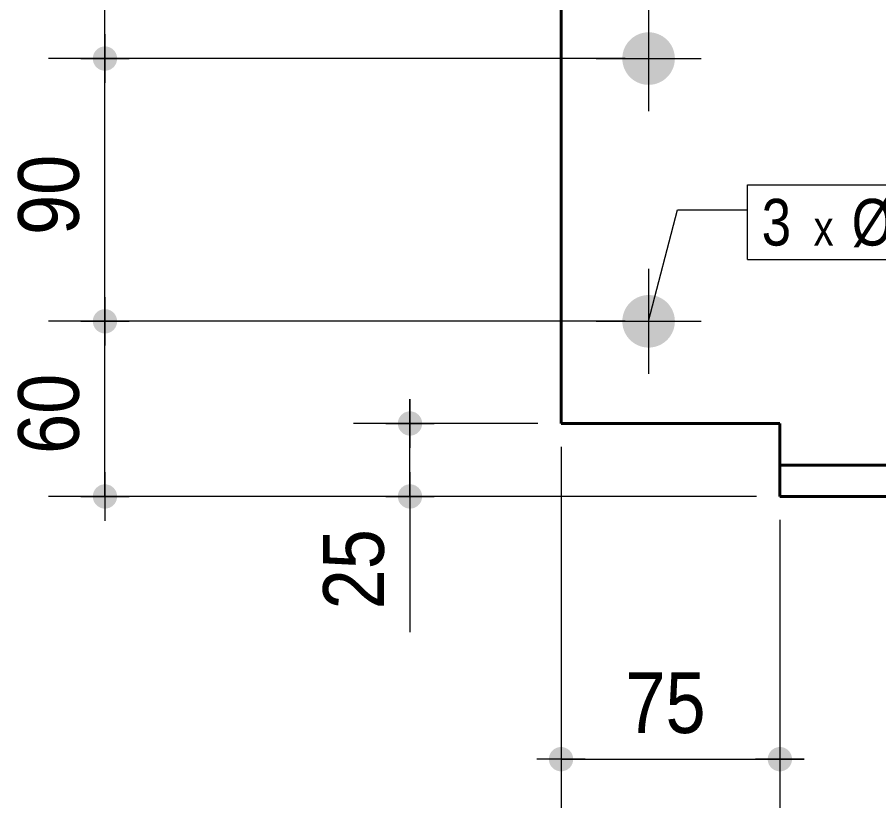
# Model space of a CAD drawing. Header units: millimetres. Extents: x 2 to 287, y 5 to 195.
# Drawn here: x 53.27 to 90.17, y 50.9 to 84.75 of the extents above; entities that cross this region are included whole.
import ezdxf

# ---------------------------------------------------------------- set-up
doc = ezdxf.new("R2010")
doc.units = ezdxf.units.MM
for name, color, linetype, lineweight in [('Boulon', 7, 'Continuous', 0), ('Cotation', 7, 'Continuous', 0), ('Désignation boulon', 3, 'Continuous', 0), ('Piece', 2, 'Continuous', 0)]:
    doc.layers.add(name, color=color, linetype=linetype, lineweight=lineweight)
doc.styles.add('ARIAL', font='ARIAL.TTF')
doc.styles.add('COMIC_SANS_MS', font='COMIC.TTF')

# ---------------------------------------------------------------- blocks, each defined once
blk = doc.blocks.new('*A6')
at = {"layer": 'Boulon'}
for points in [[(79.188, 94.262), (79.189, 94.289), (79.191, 94.317), (79.193, 94.344), (79.196, 94.372), (79.2, 94.399), (79.205, 94.426), (79.21, 94.454), (79.215, 94.481), (79.222, 94.508), (79.229, 94.534), (79.236, 94.561), (79.245, 94.587), (79.254, 94.613), (79.263, 94.639), (79.274, 94.665), (79.285, 94.69), (79.296, 94.715), (79.308, 94.74), (79.321, 94.764), (79.334, 94.789), (79.348, 94.813), (79.363, 94.836), (79.378, 94.859), (79.393, 94.882), (79.409, 94.904), (79.426, 94.926), (79.443, 94.948), (79.461, 94.969), (79.479, 94.99), (79.498, 95.01), (79.518, 95.03), (79.537, 95.049), (79.558, 95.068), (79.578, 95.086), (79.599, 95.104), (79.621, 95.121), (79.643, 95.138), (79.665, 95.154), (79.688, 95.17), (79.711, 95.185), (79.735, 95.199), (79.758, 95.213), (79.783, 95.226), (79.807, 95.239), (79.832, 95.251), (79.857, 95.263), (79.882, 95.274), (79.908, 95.284), (79.934, 95.293), (79.96, 95.302), (79.986, 95.311), (80.013, 95.318), (80.04, 95.325), (80.067, 95.332), (80.094, 95.338), (80.121, 95.343), (80.148, 95.347), (80.175, 95.351), (80.203, 95.354), (80.23, 95.356), (80.258, 95.358), (80.285, 95.359), (80.313, 95.359), (80.341, 95.359), (80.368, 95.358), (80.396, 95.356), (80.423, 95.354), (80.451, 95.351), (80.478, 95.347), (80.505, 95.343), (80.532, 95.338), (80.559, 95.332), (80.586, 95.325), (80.613, 95.318), (80.64, 95.311), (80.666, 95.302), (80.692, 95.293), (80.718, 95.284), (80.744, 95.274), (80.769, 95.263), (80.794, 95.251), (80.819, 95.239), (80.843, 95.226), (80.868, 95.213), (80.891, 95.199), (80.915, 95.185), (80.938, 95.17), (80.961, 95.154), (80.983, 95.138), (81.005, 95.121), (81.027, 95.104), (81.048, 95.086), (81.069, 95.068), (81.089, 95.049), (81.109, 95.03), (81.128, 95.01), (81.147, 94.99), (81.165, 94.969), (81.183, 94.948), (81.2, 94.926), (81.217, 94.904), (81.233, 94.882), (81.248, 94.859), (81.263, 94.836), (81.278, 94.813), (81.292, 94.789), (81.305, 94.764), (81.318, 94.74), (81.33, 94.715), (81.341, 94.69), (81.352, 94.665), (81.363, 94.639), (81.372, 94.613), (81.381, 94.587), (81.39, 94.561), (81.397, 94.534), (81.404, 94.508), (81.411, 94.481), (81.416, 94.454), (81.421, 94.426), (81.426, 94.399), (81.43, 94.372), (81.433, 94.344), (81.435, 94.317), (81.437, 94.289), (81.438, 94.262), (81.438, 94.234), (81.438, 94.207), (81.437, 94.179), (81.435, 94.151), (81.433, 94.124), (81.43, 94.096), (81.426, 94.069), (81.421, 94.042), (81.416, 94.015), (81.411, 93.988), (81.404, 93.961), (81.397, 93.934), (81.39, 93.908), (81.381, 93.881), (81.372, 93.855), (81.363, 93.829), (81.352, 93.804), (81.341, 93.778), (81.33, 93.753), (81.318, 93.728), (81.305, 93.704), (81.292, 93.68), (81.278, 93.656), (81.263, 93.632), (81.248, 93.609), (81.233, 93.586), (81.217, 93.564), (81.2, 93.542), (81.183, 93.52), (81.165, 93.499), (81.147, 93.479), (81.128, 93.458), (81.109, 93.439), (81.089, 93.419), (81.069, 93.401), (81.048, 93.382), (81.027, 93.365), (81.005, 93.347), (80.983, 93.331), (80.961, 93.314), (80.938, 93.299), (80.915, 93.284), (80.891, 93.269), (80.868, 93.255), (80.843, 93.242), (80.819, 93.229), (80.794, 93.217), (80.769, 93.206), (80.744, 93.195), (80.718, 93.185), (80.692, 93.175), (80.666, 93.166), (80.64, 93.158), (80.613, 93.15), (80.586, 93.143), (80.559, 93.136), (80.532, 93.131), (80.505, 93.126), (80.478, 93.121), (80.451, 93.118), (80.423, 93.115), (80.396, 93.112), (80.368, 93.111), (80.341, 93.11), (80.313, 93.109), (80.285, 93.11), (80.258, 93.111), (80.23, 93.112), (80.203, 93.115), (80.175, 93.118), (80.148, 93.121), (80.121, 93.126), (80.094, 93.131), (80.067, 93.136), (80.04, 93.143), (80.013, 93.15), (79.986, 93.158), (79.96, 93.166), (79.934, 93.175), (79.908, 93.185), (79.882, 93.195), (79.857, 93.206), (79.832, 93.217), (79.807, 93.229), (79.783, 93.242), (79.758, 93.255), (79.735, 93.269), (79.711, 93.284), (79.688, 93.299), (79.665, 93.314), (79.643, 93.331), (79.621, 93.347), (79.599, 93.365), (79.578, 93.382), (79.558, 93.401), (79.537, 93.419), (79.518, 93.439), (79.498, 93.458), (79.479, 93.479), (79.461, 93.499), (79.443, 93.52), (79.426, 93.542), (79.409, 93.564), (79.393, 93.586), (79.378, 93.609), (79.363, 93.632), (79.348, 93.656), (79.334, 93.68), (79.321, 93.704), (79.308, 93.728), (79.296, 93.753), (79.285, 93.778), (79.274, 93.804), (79.263, 93.829), (79.254, 93.855), (79.245, 93.881), (79.236, 93.908), (79.229, 93.934), (79.222, 93.961), (79.215, 93.988), (79.21, 94.015), (79.205, 94.042), (79.2, 94.069), (79.196, 94.096), (79.193, 94.124), (79.191, 94.151), (79.189, 94.179), (79.188, 94.207), (79.188, 94.234)], [(79.188, 83.012), (79.189, 83.039), (79.191, 83.067), (79.193, 83.094), (79.196, 83.122), (79.2, 83.149), (79.205, 83.176), (79.21, 83.204), (79.215, 83.231), (79.222, 83.258), (79.229, 83.284), (79.236, 83.311), (79.245, 83.337), (79.254, 83.363), (79.263, 83.389), (79.274, 83.415), (79.285, 83.44), (79.296, 83.465), (79.308, 83.49), (79.321, 83.514), (79.334, 83.539), (79.348, 83.563), (79.363, 83.586), (79.378, 83.609), (79.393, 83.632), (79.409, 83.654), (79.426, 83.676), (79.443, 83.698), (79.461, 83.719), (79.479, 83.74), (79.498, 83.76), (79.518, 83.78), (79.537, 83.799), (79.558, 83.818), (79.578, 83.836), (79.599, 83.854), (79.621, 83.871), (79.643, 83.888), (79.665, 83.904), (79.688, 83.92), (79.711, 83.935), (79.735, 83.949), (79.758, 83.963), (79.783, 83.976), (79.807, 83.989), (79.832, 84.001), (79.857, 84.013), (79.882, 84.024), (79.908, 84.034), (79.934, 84.043), (79.96, 84.052), (79.986, 84.061), (80.013, 84.068), (80.04, 84.075), (80.067, 84.082), (80.094, 84.088), (80.121, 84.093), (80.148, 84.097), (80.175, 84.101), (80.203, 84.104), (80.23, 84.106), (80.258, 84.108), (80.285, 84.109), (80.313, 84.109), (80.341, 84.109), (80.368, 84.108), (80.396, 84.106), (80.423, 84.104), (80.451, 84.101), (80.478, 84.097), (80.505, 84.093), (80.532, 84.088), (80.559, 84.082), (80.586, 84.075), (80.613, 84.068), (80.64, 84.061), (80.666, 84.052), (80.692, 84.043), (80.718, 84.034), (80.744, 84.024), (80.769, 84.013), (80.794, 84.001), (80.819, 83.989), (80.843, 83.976), (80.868, 83.963), (80.891, 83.949), (80.915, 83.935), (80.938, 83.92), (80.961, 83.904), (80.983, 83.888), (81.005, 83.871), (81.027, 83.854), (81.048, 83.836), (81.069, 83.818), (81.089, 83.799), (81.109, 83.78), (81.128, 83.76), (81.147, 83.74), (81.165, 83.719), (81.183, 83.698), (81.2, 83.676), (81.217, 83.654), (81.233, 83.632), (81.248, 83.609), (81.263, 83.586), (81.278, 83.563), (81.292, 83.539), (81.305, 83.514), (81.318, 83.49), (81.33, 83.465), (81.341, 83.44), (81.352, 83.415), (81.363, 83.389), (81.372, 83.363), (81.381, 83.337), (81.39, 83.311), (81.397, 83.284), (81.404, 83.258), (81.411, 83.231), (81.416, 83.204), (81.421, 83.176), (81.426, 83.149), (81.43, 83.122), (81.433, 83.094), (81.435, 83.067), (81.437, 83.039), (81.438, 83.012), (81.438, 82.984), (81.438, 82.957), (81.437, 82.929), (81.435, 82.901), (81.433, 82.874), (81.43, 82.846), (81.426, 82.819), (81.421, 82.792), (81.416, 82.765), (81.411, 82.738), (81.404, 82.711), (81.397, 82.684), (81.39, 82.658), (81.381, 82.631), (81.372, 82.605), (81.363, 82.579), (81.352, 82.554), (81.341, 82.528), (81.33, 82.503), (81.318, 82.478), (81.305, 82.454), (81.292, 82.43), (81.278, 82.406), (81.263, 82.382), (81.248, 82.359), (81.233, 82.336), (81.217, 82.314), (81.2, 82.292), (81.183, 82.27), (81.165, 82.249), (81.147, 82.229), (81.128, 82.208), (81.109, 82.189), (81.089, 82.169), (81.069, 82.151), (81.048, 82.132), (81.027, 82.115), (81.005, 82.097), (80.983, 82.081), (80.961, 82.064), (80.938, 82.049), (80.915, 82.034), (80.891, 82.019), (80.868, 82.005), (80.843, 81.992), (80.819, 81.979), (80.794, 81.967), (80.769, 81.956), (80.744, 81.945), (80.718, 81.935), (80.692, 81.925), (80.666, 81.916), (80.64, 81.908), (80.613, 81.9), (80.586, 81.893), (80.559, 81.886), (80.532, 81.881), (80.505, 81.876), (80.478, 81.871), (80.451, 81.868), (80.423, 81.865), (80.396, 81.862), (80.368, 81.861), (80.341, 81.86), (80.313, 81.859), (80.285, 81.86), (80.258, 81.861), (80.23, 81.862), (80.203, 81.865), (80.175, 81.868), (80.148, 81.871), (80.121, 81.876), (80.094, 81.881), (80.067, 81.886), (80.04, 81.893), (80.013, 81.9), (79.986, 81.908), (79.96, 81.916), (79.934, 81.925), (79.908, 81.935), (79.882, 81.945), (79.857, 81.956), (79.832, 81.967), (79.807, 81.979), (79.783, 81.992), (79.758, 82.005), (79.735, 82.019), (79.711, 82.034), (79.688, 82.049), (79.665, 82.064), (79.643, 82.081), (79.621, 82.097), (79.599, 82.115), (79.578, 82.132), (79.558, 82.151), (79.537, 82.169), (79.518, 82.189), (79.498, 82.208), (79.479, 82.229), (79.461, 82.249), (79.443, 82.27), (79.426, 82.292), (79.409, 82.314), (79.393, 82.336), (79.378, 82.359), (79.363, 82.382), (79.348, 82.406), (79.334, 82.43), (79.321, 82.454), (79.308, 82.478), (79.296, 82.503), (79.285, 82.528), (79.274, 82.554), (79.263, 82.579), (79.254, 82.605), (79.245, 82.631), (79.236, 82.658), (79.229, 82.684), (79.222, 82.711), (79.215, 82.738), (79.21, 82.765), (79.205, 82.792), (79.2, 82.819), (79.196, 82.846), (79.193, 82.874), (79.191, 82.901), (79.189, 82.929), (79.188, 82.957), (79.188, 82.984)], [(79.188, 71.762), (79.189, 71.789), (79.191, 71.817), (79.193, 71.844), (79.196, 71.872), (79.2, 71.899), (79.205, 71.926), (79.21, 71.954), (79.215, 71.981), (79.222, 72.008), (79.229, 72.034), (79.236, 72.061), (79.245, 72.087), (79.254, 72.113), (79.263, 72.139), (79.274, 72.165), (79.285, 72.19), (79.296, 72.215), (79.308, 72.24), (79.321, 72.264), (79.334, 72.289), (79.348, 72.313), (79.363, 72.336), (79.378, 72.359), (79.393, 72.382), (79.409, 72.404), (79.426, 72.426), (79.443, 72.448), (79.461, 72.469), (79.479, 72.49), (79.498, 72.51), (79.518, 72.53), (79.537, 72.549), (79.558, 72.568), (79.578, 72.586), (79.599, 72.604), (79.621, 72.621), (79.643, 72.638), (79.665, 72.654), (79.688, 72.67), (79.711, 72.685), (79.735, 72.699), (79.758, 72.713), (79.783, 72.726), (79.807, 72.739), (79.832, 72.751), (79.857, 72.763), (79.882, 72.774), (79.908, 72.784), (79.934, 72.793), (79.96, 72.802), (79.986, 72.811), (80.013, 72.818), (80.04, 72.825), (80.067, 72.832), (80.094, 72.838), (80.121, 72.843), (80.148, 72.847), (80.175, 72.851), (80.203, 72.854), (80.23, 72.856), (80.258, 72.858), (80.285, 72.859), (80.313, 72.859), (80.341, 72.859), (80.368, 72.858), (80.396, 72.856), (80.423, 72.854), (80.451, 72.851), (80.478, 72.847), (80.505, 72.843), (80.532, 72.838), (80.559, 72.832), (80.586, 72.825), (80.613, 72.818), (80.64, 72.811), (80.666, 72.802), (80.692, 72.793), (80.718, 72.784), (80.744, 72.774), (80.769, 72.763), (80.794, 72.751), (80.819, 72.739), (80.843, 72.726), (80.868, 72.713), (80.891, 72.699), (80.915, 72.685), (80.938, 72.67), (80.961, 72.654), (80.983, 72.638), (81.005, 72.621), (81.027, 72.604), (81.048, 72.586), (81.069, 72.568), (81.089, 72.549), (81.109, 72.53), (81.128, 72.51), (81.147, 72.49), (81.165, 72.469), (81.183, 72.448), (81.2, 72.426), (81.217, 72.404), (81.233, 72.382), (81.248, 72.359), (81.263, 72.336), (81.278, 72.313), (81.292, 72.289), (81.305, 72.264), (81.318, 72.24), (81.33, 72.215), (81.341, 72.19), (81.352, 72.165), (81.363, 72.139), (81.372, 72.113), (81.381, 72.087), (81.39, 72.061), (81.397, 72.034), (81.404, 72.008), (81.411, 71.981), (81.416, 71.954), (81.421, 71.926), (81.426, 71.899), (81.43, 71.872), (81.433, 71.844), (81.435, 71.817), (81.437, 71.789), (81.438, 71.762), (81.438, 71.734), (81.438, 71.707), (81.437, 71.679), (81.435, 71.651), (81.433, 71.624), (81.43, 71.596), (81.426, 71.569), (81.421, 71.542), (81.416, 71.515), (81.411, 71.488), (81.404, 71.461), (81.397, 71.434), (81.39, 71.408), (81.381, 71.381), (81.372, 71.355), (81.363, 71.329), (81.352, 71.304), (81.341, 71.278), (81.33, 71.253), (81.318, 71.228), (81.305, 71.204), (81.292, 71.18), (81.278, 71.156), (81.263, 71.132), (81.248, 71.109), (81.233, 71.086), (81.217, 71.064), (81.2, 71.042), (81.183, 71.02), (81.165, 70.999), (81.147, 70.979), (81.128, 70.958), (81.109, 70.939), (81.089, 70.919), (81.069, 70.901), (81.048, 70.882), (81.027, 70.865), (81.005, 70.847), (80.983, 70.831), (80.961, 70.814), (80.938, 70.799), (80.915, 70.784), (80.891, 70.769), (80.868, 70.755), (80.843, 70.742), (80.819, 70.729), (80.794, 70.717), (80.769, 70.706), (80.744, 70.695), (80.718, 70.685), (80.692, 70.675), (80.666, 70.666), (80.64, 70.658), (80.613, 70.65), (80.586, 70.643), (80.559, 70.636), (80.532, 70.631), (80.505, 70.626), (80.478, 70.621), (80.451, 70.618), (80.423, 70.615), (80.396, 70.612), (80.368, 70.611), (80.341, 70.61), (80.313, 70.609), (80.285, 70.61), (80.258, 70.611), (80.23, 70.612), (80.203, 70.615), (80.175, 70.618), (80.148, 70.621), (80.121, 70.626), (80.094, 70.631), (80.067, 70.636), (80.04, 70.643), (80.013, 70.65), (79.986, 70.658), (79.96, 70.666), (79.934, 70.675), (79.908, 70.685), (79.882, 70.695), (79.857, 70.706), (79.832, 70.717), (79.807, 70.729), (79.783, 70.742), (79.758, 70.755), (79.735, 70.769), (79.711, 70.784), (79.688, 70.799), (79.665, 70.814), (79.643, 70.831), (79.621, 70.847), (79.599, 70.865), (79.578, 70.882), (79.558, 70.901), (79.537, 70.919), (79.518, 70.939), (79.498, 70.958), (79.479, 70.979), (79.461, 70.999), (79.443, 71.02), (79.426, 71.042), (79.409, 71.064), (79.393, 71.086), (79.378, 71.109), (79.363, 71.132), (79.348, 71.156), (79.334, 71.18), (79.321, 71.204), (79.308, 71.228), (79.296, 71.253), (79.285, 71.278), (79.274, 71.304), (79.263, 71.329), (79.254, 71.355), (79.245, 71.381), (79.236, 71.408), (79.229, 71.434), (79.222, 71.461), (79.215, 71.488), (79.21, 71.515), (79.205, 71.542), (79.2, 71.569), (79.196, 71.596), (79.193, 71.624), (79.191, 71.651), (79.189, 71.679), (79.188, 71.707), (79.188, 71.734)]]:
    blk.add_hatch(color=256, dxfattribs=at).paths.add_polyline_path(points, flags=17)
at = {"layer": 'Boulon', "linetype": 'Continuous', "lineweight": 0}
for p, q in [((80.313, 96.484), (80.313, 91.984)), ((78.063, 94.234), (82.563, 94.234)), ((80.313, 85.234), (80.313, 80.734)), ((78.063, 82.984), (82.563, 82.984)), ((80.313, 73.984), (80.313, 69.484)), ((78.063, 71.734), (82.563, 71.734))]:
    blk.add_line(p, q, dxfattribs=at)
blk = doc.blocks.new('*A7')
at = {"layer": 'Piece', "color": 2, "linetype": 'Continuous', "lineweight": 40}
for p, q in [((76.56222, 98.609163), (76.56222, 67.359163)), ((76.56222, 67.359163), (85.937853, 67.359163)), ((85.937853, 65.571663), (85.937853, 67.359163)), ((134.938567, 65.571663), (85.937853, 65.571663)), ((85.937853, 64.234163), (85.937853, 65.571663)), ((134.938567, 64.234163), (85.937853, 64.234163))]:
    blk.add_line(p, q, dxfattribs=at)
blk = doc.blocks.new('*A25')
at = {"layer": 'Cotation'}
for points in [[(76.537, 52.465), (76.511, 52.467), (76.486, 52.47), (76.461, 52.474), (76.436, 52.48), (76.411, 52.487), (76.387, 52.495), (76.363, 52.504), (76.34, 52.514), (76.317, 52.526), (76.295, 52.538), (76.273, 52.552), (76.252, 52.566), (76.232, 52.582), (76.213, 52.599), (76.195, 52.616), (76.177, 52.635), (76.16, 52.654), (76.145, 52.674), (76.13, 52.695), (76.116, 52.717), (76.104, 52.739), (76.092, 52.762), (76.082, 52.785), (76.073, 52.809), (76.065, 52.833), (76.058, 52.858), (76.052, 52.883), (76.048, 52.908), (76.045, 52.933), (76.043, 52.959), (76.042, 52.984), (76.043, 53.01), (76.045, 53.035), (76.048, 53.06), (76.052, 53.086), (76.058, 53.111), (76.065, 53.135), (76.073, 53.159), (76.082, 53.183), (76.092, 53.206), (76.104, 53.229), (76.116, 53.251), (76.13, 53.273), (76.145, 53.294), (76.16, 53.314), (76.177, 53.333), (76.195, 53.352), (76.213, 53.369), (76.232, 53.386), (76.252, 53.402), (76.273, 53.417), (76.295, 53.43), (76.317, 53.443), (76.34, 53.454), (76.363, 53.465), (76.387, 53.474), (76.411, 53.482), (76.436, 53.489), (76.461, 53.494), (76.486, 53.499), (76.511, 53.502), (76.537, 53.504), (76.562, 53.504), (76.588, 53.504), (76.613, 53.502), (76.639, 53.499), (76.664, 53.494), (76.689, 53.489), (76.713, 53.482), (76.737, 53.474), (76.761, 53.465), (76.785, 53.454), (76.807, 53.443), (76.83, 53.43), (76.851, 53.417), (76.872, 53.402), (76.892, 53.386), (76.911, 53.369), (76.93, 53.352), (76.948, 53.333), (76.964, 53.314), (76.98, 53.294), (76.995, 53.273), (77.008, 53.251), (77.021, 53.229), (77.032, 53.206), (77.043, 53.183), (77.052, 53.159), (77.06, 53.135), (77.067, 53.111), (77.072, 53.086), (77.077, 53.06), (77.08, 53.035), (77.082, 53.01), (77.082, 52.984), (77.082, 52.959), (77.08, 52.933), (77.077, 52.908), (77.072, 52.883), (77.067, 52.858), (77.06, 52.833), (77.052, 52.809), (77.043, 52.785), (77.032, 52.762), (77.021, 52.739), (77.008, 52.717), (76.995, 52.695), (76.98, 52.674), (76.964, 52.654), (76.948, 52.635), (76.93, 52.616), (76.911, 52.599), (76.892, 52.582), (76.872, 52.566), (76.851, 52.552), (76.83, 52.538), (76.807, 52.526), (76.785, 52.514), (76.761, 52.504), (76.737, 52.495), (76.713, 52.487), (76.689, 52.48), (76.664, 52.474), (76.639, 52.47), (76.613, 52.467), (76.588, 52.465), (76.562, 52.464)], [(85.912, 52.465), (85.887, 52.467), (85.862, 52.47), (85.836, 52.474), (85.812, 52.48), (85.787, 52.487), (85.763, 52.495), (85.739, 52.504), (85.716, 52.514), (85.693, 52.526), (85.671, 52.538), (85.649, 52.552), (85.628, 52.566), (85.608, 52.582), (85.589, 52.599), (85.57, 52.616), (85.553, 52.635), (85.536, 52.654), (85.52, 52.674), (85.505, 52.695), (85.492, 52.717), (85.479, 52.739), (85.468, 52.762), (85.457, 52.785), (85.448, 52.809), (85.44, 52.833), (85.433, 52.858), (85.428, 52.883), (85.423, 52.908), (85.42, 52.933), (85.418, 52.959), (85.418, 52.984), (85.418, 53.01), (85.42, 53.035), (85.423, 53.06), (85.428, 53.086), (85.433, 53.111), (85.44, 53.135), (85.448, 53.159), (85.457, 53.183), (85.468, 53.206), (85.479, 53.229), (85.492, 53.251), (85.505, 53.273), (85.52, 53.294), (85.536, 53.314), (85.553, 53.333), (85.57, 53.352), (85.589, 53.369), (85.608, 53.386), (85.628, 53.402), (85.649, 53.417), (85.671, 53.43), (85.693, 53.443), (85.716, 53.454), (85.739, 53.465), (85.763, 53.474), (85.787, 53.482), (85.812, 53.489), (85.836, 53.494), (85.862, 53.499), (85.887, 53.502), (85.912, 53.504), (85.938, 53.504), (85.963, 53.504), (85.989, 53.502), (86.014, 53.499), (86.039, 53.494), (86.064, 53.489), (86.089, 53.482), (86.113, 53.474), (86.137, 53.465), (86.16, 53.454), (86.183, 53.443), (86.205, 53.43), (86.227, 53.417), (86.248, 53.402), (86.268, 53.386), (86.287, 53.369), (86.306, 53.352), (86.323, 53.333), (86.34, 53.314), (86.356, 53.294), (86.37, 53.273), (86.384, 53.251), (86.396, 53.229), (86.408, 53.206), (86.418, 53.183), (86.427, 53.159), (86.435, 53.135), (86.442, 53.111), (86.448, 53.086), (86.452, 53.06), (86.455, 53.035), (86.457, 53.01), (86.458, 52.984), (86.457, 52.959), (86.455, 52.933), (86.452, 52.908), (86.448, 52.883), (86.442, 52.858), (86.435, 52.833), (86.427, 52.809), (86.418, 52.785), (86.408, 52.762), (86.396, 52.739), (86.384, 52.717), (86.37, 52.695), (86.356, 52.674), (86.34, 52.654), (86.323, 52.635), (86.306, 52.616), (86.287, 52.599), (86.268, 52.582), (86.248, 52.566), (86.227, 52.552), (86.205, 52.538), (86.183, 52.526), (86.16, 52.514), (86.137, 52.504), (86.113, 52.495), (86.089, 52.487), (86.064, 52.48), (86.039, 52.474), (86.014, 52.47), (85.989, 52.467), (85.963, 52.465), (85.938, 52.464)]]:
    blk.add_hatch(color=256, dxfattribs=at).paths.add_polyline_path(points, flags=17)
at = {"layer": 'Cotation', "linetype": 'Continuous', "lineweight": 0}
for p, q in [((76.562, 66.359), (76.562, 50.904)), ((85.938, 63.234), (85.938, 50.904)), ((76.562, 54.024), (76.562, 51.944)), ((85.938, 54.024), (85.938, 51.944)), ((77.602, 52.984), (75.522, 52.984)), ((76.562, 52.984), (75.522, 52.984)), ((76.562, 52.984), (85.938, 52.984)), ((86.978, 52.984), (84.898, 52.984)), ((85.938, 52.984), (86.978, 52.984))]:
    blk.add_line(p, q, dxfattribs=at)
at = {"layer": 'Cotation'}
for p in [(76.562, 52.984), (85.938, 52.984)]:
    blk.add_point(p, dxfattribs=at)
at = {"layer": 'Cotation', "style": 'ARIAL', "width": 0.85}
blk.add_text('75', height=2.6, dxfattribs=at).set_placement((79.322, 54.104))
blk = doc.blocks.new('*A27')
at = {"layer": 'Cotation'}
for points in [[(70.067, 66.84), (70.041, 66.842), (70.016, 66.845), (69.991, 66.849), (69.966, 66.855), (69.941, 66.862), (69.917, 66.87), (69.893, 66.879), (69.87, 66.889), (69.847, 66.901), (69.825, 66.913), (69.803, 66.927), (69.782, 66.941), (69.762, 66.957), (69.743, 66.974), (69.725, 66.991), (69.707, 67.01), (69.69, 67.029), (69.675, 67.049), (69.66, 67.07), (69.646, 67.092), (69.634, 67.114), (69.622, 67.137), (69.612, 67.16), (69.603, 67.184), (69.595, 67.208), (69.588, 67.233), (69.582, 67.258), (69.578, 67.283), (69.575, 67.308), (69.573, 67.334), (69.572, 67.359), (69.573, 67.385), (69.575, 67.41), (69.578, 67.435), (69.582, 67.461), (69.588, 67.486), (69.595, 67.51), (69.603, 67.534), (69.612, 67.558), (69.622, 67.581), (69.634, 67.604), (69.646, 67.626), (69.66, 67.648), (69.675, 67.669), (69.69, 67.689), (69.707, 67.708), (69.725, 67.727), (69.743, 67.744), (69.762, 67.761), (69.782, 67.777), (69.803, 67.792), (69.825, 67.805), (69.847, 67.818), (69.87, 67.829), (69.893, 67.84), (69.917, 67.849), (69.941, 67.857), (69.966, 67.864), (69.991, 67.869), (70.016, 67.874), (70.041, 67.877), (70.067, 67.879), (70.092, 67.879), (70.118, 67.879), (70.143, 67.877), (70.169, 67.874), (70.194, 67.869), (70.219, 67.864), (70.243, 67.857), (70.267, 67.849), (70.291, 67.84), (70.315, 67.829), (70.337, 67.818), (70.36, 67.805), (70.381, 67.792), (70.402, 67.777), (70.422, 67.761), (70.441, 67.744), (70.46, 67.727), (70.477, 67.708), (70.494, 67.689), (70.51, 67.669), (70.525, 67.648), (70.538, 67.626), (70.551, 67.604), (70.562, 67.581), (70.573, 67.558), (70.582, 67.534), (70.59, 67.51), (70.597, 67.486), (70.602, 67.461), (70.607, 67.435), (70.61, 67.41), (70.612, 67.385), (70.612, 67.359), (70.612, 67.334), (70.61, 67.308), (70.607, 67.283), (70.602, 67.258), (70.597, 67.233), (70.59, 67.208), (70.582, 67.184), (70.573, 67.16), (70.562, 67.137), (70.551, 67.114), (70.538, 67.092), (70.525, 67.07), (70.51, 67.049), (70.494, 67.029), (70.477, 67.01), (70.46, 66.991), (70.441, 66.974), (70.422, 66.957), (70.402, 66.941), (70.381, 66.927), (70.36, 66.913), (70.337, 66.901), (70.315, 66.889), (70.291, 66.879), (70.267, 66.87), (70.243, 66.862), (70.219, 66.855), (70.194, 66.849), (70.169, 66.845), (70.143, 66.842), (70.118, 66.84), (70.092, 66.839)], [(70.067, 63.715), (70.041, 63.717), (70.016, 63.72), (69.991, 63.724), (69.966, 63.73), (69.941, 63.737), (69.917, 63.745), (69.893, 63.754), (69.87, 63.764), (69.847, 63.776), (69.825, 63.788), (69.803, 63.802), (69.782, 63.816), (69.762, 63.832), (69.743, 63.849), (69.725, 63.866), (69.707, 63.885), (69.69, 63.904), (69.675, 63.924), (69.66, 63.945), (69.646, 63.967), (69.634, 63.989), (69.622, 64.012), (69.612, 64.035), (69.603, 64.059), (69.595, 64.083), (69.588, 64.108), (69.582, 64.133), (69.578, 64.158), (69.575, 64.183), (69.573, 64.209), (69.572, 64.234), (69.573, 64.26), (69.575, 64.285), (69.578, 64.31), (69.582, 64.336), (69.588, 64.361), (69.595, 64.385), (69.603, 64.409), (69.612, 64.433), (69.622, 64.456), (69.634, 64.479), (69.646, 64.501), (69.66, 64.523), (69.675, 64.544), (69.69, 64.564), (69.707, 64.583), (69.725, 64.602), (69.743, 64.619), (69.762, 64.636), (69.782, 64.652), (69.803, 64.667), (69.825, 64.68), (69.847, 64.693), (69.87, 64.704), (69.893, 64.715), (69.917, 64.724), (69.941, 64.732), (69.966, 64.739), (69.991, 64.744), (70.016, 64.749), (70.041, 64.752), (70.067, 64.754), (70.092, 64.754), (70.118, 64.754), (70.143, 64.752), (70.169, 64.749), (70.194, 64.744), (70.219, 64.739), (70.243, 64.732), (70.267, 64.724), (70.291, 64.715), (70.315, 64.704), (70.337, 64.693), (70.36, 64.68), (70.381, 64.667), (70.402, 64.652), (70.422, 64.636), (70.441, 64.619), (70.46, 64.602), (70.477, 64.583), (70.494, 64.564), (70.51, 64.544), (70.525, 64.523), (70.538, 64.501), (70.551, 64.479), (70.562, 64.456), (70.573, 64.433), (70.582, 64.409), (70.59, 64.385), (70.597, 64.361), (70.602, 64.336), (70.607, 64.31), (70.61, 64.285), (70.612, 64.26), (70.612, 64.234), (70.612, 64.209), (70.61, 64.183), (70.607, 64.158), (70.602, 64.133), (70.597, 64.108), (70.59, 64.083), (70.582, 64.059), (70.573, 64.035), (70.562, 64.012), (70.551, 63.989), (70.538, 63.967), (70.525, 63.945), (70.51, 63.924), (70.494, 63.904), (70.477, 63.885), (70.46, 63.866), (70.441, 63.849), (70.422, 63.832), (70.402, 63.816), (70.381, 63.802), (70.36, 63.788), (70.337, 63.776), (70.315, 63.764), (70.291, 63.754), (70.267, 63.745), (70.243, 63.737), (70.219, 63.73), (70.194, 63.724), (70.169, 63.72), (70.143, 63.717), (70.118, 63.715), (70.092, 63.714)]]:
    blk.add_hatch(color=256, dxfattribs=at).paths.add_polyline_path(points, flags=17)
at = {"layer": 'Cotation', "linetype": 'Continuous', "lineweight": 0}
for p, q in [((70.092, 68.399), (70.092, 66.319)), ((70.092, 67.359), (70.092, 68.399)), ((75.562, 67.359), (67.672, 67.359)), ((69.052, 67.359), (71.132, 67.359)), ((70.092, 64.234), (70.092, 67.359)), ((70.092, 65.274), (70.092, 63.194)), ((84.938, 64.234), (67.672, 64.234)), ((69.052, 64.234), (71.132, 64.234)), ((70.092, 64.234), (70.092, 58.427)), ((70.092, 64.234), (70.092, 58.427))]:
    blk.add_line(p, q, dxfattribs=at)
at = {"layer": 'Cotation'}
for p in [(70.092, 67.359), (70.092, 64.234)]:
    blk.add_point(p, dxfattribs=at)
at = {"layer": 'Cotation', "style": 'ARIAL', "width": 0.85}
blk.add_text('25', height=2.6, rotation=90.0002, dxfattribs=at).set_placement((68.972, 59.402))
blk = doc.blocks.new('*A31')
at = {"layer": 'Cotation'}
for points in [[(57, 71.215), (56.974, 71.217), (56.949, 71.22), (56.924, 71.224), (56.899, 71.23), (56.874, 71.237), (56.85, 71.245), (56.826, 71.254), (56.803, 71.264), (56.78, 71.276), (56.758, 71.288), (56.737, 71.302), (56.716, 71.316), (56.696, 71.332), (56.676, 71.349), (56.658, 71.366), (56.64, 71.385), (56.623, 71.404), (56.608, 71.424), (56.593, 71.445), (56.579, 71.467), (56.567, 71.489), (56.555, 71.512), (56.545, 71.535), (56.536, 71.559), (56.528, 71.583), (56.521, 71.608), (56.515, 71.633), (56.511, 71.658), (56.508, 71.683), (56.506, 71.709), (56.505, 71.734), (56.506, 71.76), (56.508, 71.785), (56.511, 71.81), (56.515, 71.836), (56.521, 71.861), (56.528, 71.885), (56.536, 71.909), (56.545, 71.933), (56.555, 71.956), (56.567, 71.979), (56.579, 72.001), (56.593, 72.023), (56.608, 72.044), (56.623, 72.064), (56.64, 72.083), (56.658, 72.102), (56.676, 72.119), (56.696, 72.136), (56.716, 72.152), (56.737, 72.167), (56.758, 72.18), (56.78, 72.193), (56.803, 72.204), (56.826, 72.215), (56.85, 72.224), (56.874, 72.232), (56.899, 72.239), (56.924, 72.244), (56.949, 72.249), (56.974, 72.252), (57, 72.254), (57.025, 72.254), (57.051, 72.254), (57.076, 72.252), (57.102, 72.249), (57.127, 72.244), (57.152, 72.239), (57.176, 72.232), (57.201, 72.224), (57.224, 72.215), (57.248, 72.204), (57.271, 72.193), (57.293, 72.18), (57.314, 72.167), (57.335, 72.152), (57.355, 72.136), (57.375, 72.119), (57.393, 72.102), (57.411, 72.083), (57.427, 72.064), (57.443, 72.044), (57.458, 72.023), (57.471, 72.001), (57.484, 71.979), (57.496, 71.956), (57.506, 71.933), (57.515, 71.909), (57.523, 71.885), (57.53, 71.861), (57.535, 71.836), (57.54, 71.81), (57.543, 71.785), (57.545, 71.76), (57.545, 71.734), (57.545, 71.709), (57.543, 71.683), (57.54, 71.658), (57.535, 71.633), (57.53, 71.608), (57.523, 71.583), (57.515, 71.559), (57.506, 71.535), (57.496, 71.512), (57.484, 71.489), (57.471, 71.467), (57.458, 71.445), (57.443, 71.424), (57.427, 71.404), (57.411, 71.385), (57.393, 71.366), (57.375, 71.349), (57.355, 71.332), (57.335, 71.316), (57.314, 71.302), (57.293, 71.288), (57.271, 71.276), (57.248, 71.264), (57.224, 71.254), (57.201, 71.245), (57.176, 71.237), (57.152, 71.23), (57.127, 71.224), (57.102, 71.22), (57.076, 71.217), (57.051, 71.215), (57.025, 71.214)], [(57, 63.715), (56.974, 63.717), (56.949, 63.72), (56.924, 63.724), (56.899, 63.73), (56.874, 63.737), (56.85, 63.745), (56.826, 63.754), (56.803, 63.764), (56.78, 63.776), (56.758, 63.788), (56.737, 63.802), (56.716, 63.816), (56.696, 63.832), (56.676, 63.849), (56.658, 63.866), (56.64, 63.885), (56.623, 63.904), (56.608, 63.924), (56.593, 63.945), (56.579, 63.967), (56.567, 63.989), (56.555, 64.012), (56.545, 64.035), (56.536, 64.059), (56.528, 64.083), (56.521, 64.108), (56.515, 64.133), (56.511, 64.158), (56.508, 64.183), (56.506, 64.209), (56.505, 64.234), (56.506, 64.26), (56.508, 64.285), (56.511, 64.31), (56.515, 64.336), (56.521, 64.361), (56.528, 64.385), (56.536, 64.409), (56.545, 64.433), (56.555, 64.456), (56.567, 64.479), (56.579, 64.501), (56.593, 64.523), (56.608, 64.544), (56.623, 64.564), (56.64, 64.583), (56.658, 64.602), (56.676, 64.619), (56.696, 64.636), (56.716, 64.652), (56.737, 64.667), (56.758, 64.68), (56.78, 64.693), (56.803, 64.704), (56.826, 64.715), (56.85, 64.724), (56.874, 64.732), (56.899, 64.739), (56.924, 64.744), (56.949, 64.749), (56.974, 64.752), (57, 64.754), (57.025, 64.754), (57.051, 64.754), (57.076, 64.752), (57.102, 64.749), (57.127, 64.744), (57.152, 64.739), (57.176, 64.732), (57.201, 64.724), (57.224, 64.715), (57.248, 64.704), (57.271, 64.693), (57.293, 64.68), (57.314, 64.667), (57.335, 64.652), (57.355, 64.636), (57.375, 64.619), (57.393, 64.602), (57.411, 64.583), (57.427, 64.564), (57.443, 64.544), (57.458, 64.523), (57.471, 64.501), (57.484, 64.479), (57.496, 64.456), (57.506, 64.433), (57.515, 64.409), (57.523, 64.385), (57.53, 64.361), (57.535, 64.336), (57.54, 64.31), (57.543, 64.285), (57.545, 64.26), (57.545, 64.234), (57.545, 64.209), (57.543, 64.183), (57.54, 64.158), (57.535, 64.133), (57.53, 64.108), (57.523, 64.083), (57.515, 64.059), (57.506, 64.035), (57.496, 64.012), (57.484, 63.989), (57.471, 63.967), (57.458, 63.945), (57.443, 63.924), (57.427, 63.904), (57.411, 63.885), (57.393, 63.866), (57.375, 63.849), (57.355, 63.832), (57.335, 63.816), (57.314, 63.802), (57.293, 63.788), (57.271, 63.776), (57.248, 63.764), (57.224, 63.754), (57.201, 63.745), (57.176, 63.737), (57.152, 63.73), (57.127, 63.724), (57.102, 63.72), (57.076, 63.717), (57.051, 63.715), (57.025, 63.714)]]:
    blk.add_hatch(color=256, dxfattribs=at).paths.add_polyline_path(points, flags=17)
at = {"layer": 'Cotation', "linetype": 'Continuous', "lineweight": 0}
for p, q in [((57.025, 72.774), (57.025, 70.694)), ((57.025, 71.734), (57.025, 72.774)), ((79.313, 71.734), (54.605, 71.734)), ((55.985, 71.734), (58.065, 71.734)), ((57.025, 64.234), (57.025, 71.734)), ((57.025, 65.274), (57.025, 63.194)), ((84.938, 64.234), (54.605, 64.234)), ((55.985, 64.234), (58.065, 64.234)), ((57.025, 64.234), (57.025, 63.194))]:
    blk.add_line(p, q, dxfattribs=at)
at = {"layer": 'Cotation'}
for p in [(57.025, 71.734), (57.025, 64.234)]:
    blk.add_point(p, dxfattribs=at)
at = {"layer": 'Cotation', "style": 'ARIAL', "width": 0.85}
blk.add_text('60', height=2.6, rotation=90.0002, dxfattribs=at).set_placement((55.905, 66.056))
blk = doc.blocks.new('*A32')
at = {"layer": 'Cotation'}
for points in [[(57, 82.465), (56.974, 82.467), (56.949, 82.47), (56.924, 82.474), (56.899, 82.48), (56.874, 82.487), (56.85, 82.495), (56.826, 82.504), (56.803, 82.514), (56.78, 82.526), (56.758, 82.538), (56.737, 82.552), (56.716, 82.566), (56.696, 82.582), (56.676, 82.599), (56.658, 82.616), (56.64, 82.635), (56.623, 82.654), (56.608, 82.674), (56.593, 82.695), (56.579, 82.717), (56.567, 82.739), (56.555, 82.762), (56.545, 82.785), (56.536, 82.809), (56.528, 82.833), (56.521, 82.858), (56.515, 82.883), (56.511, 82.908), (56.508, 82.933), (56.506, 82.959), (56.505, 82.984), (56.506, 83.01), (56.508, 83.035), (56.511, 83.06), (56.515, 83.086), (56.521, 83.111), (56.528, 83.135), (56.536, 83.159), (56.545, 83.183), (56.555, 83.206), (56.567, 83.229), (56.579, 83.251), (56.593, 83.273), (56.608, 83.294), (56.623, 83.314), (56.64, 83.333), (56.658, 83.352), (56.676, 83.369), (56.696, 83.386), (56.716, 83.402), (56.737, 83.417), (56.758, 83.43), (56.78, 83.443), (56.803, 83.454), (56.826, 83.465), (56.85, 83.474), (56.874, 83.482), (56.899, 83.489), (56.924, 83.494), (56.949, 83.499), (56.974, 83.502), (57, 83.504), (57.025, 83.504), (57.051, 83.504), (57.076, 83.502), (57.102, 83.499), (57.127, 83.494), (57.152, 83.489), (57.176, 83.482), (57.201, 83.474), (57.224, 83.465), (57.248, 83.454), (57.271, 83.443), (57.293, 83.43), (57.314, 83.417), (57.335, 83.402), (57.355, 83.386), (57.375, 83.369), (57.393, 83.352), (57.411, 83.333), (57.427, 83.314), (57.443, 83.294), (57.458, 83.273), (57.471, 83.251), (57.484, 83.229), (57.496, 83.206), (57.506, 83.183), (57.515, 83.159), (57.523, 83.135), (57.53, 83.111), (57.535, 83.086), (57.54, 83.06), (57.543, 83.035), (57.545, 83.01), (57.545, 82.984), (57.545, 82.959), (57.543, 82.933), (57.54, 82.908), (57.535, 82.883), (57.53, 82.858), (57.523, 82.833), (57.515, 82.809), (57.506, 82.785), (57.496, 82.762), (57.484, 82.739), (57.471, 82.717), (57.458, 82.695), (57.443, 82.674), (57.427, 82.654), (57.411, 82.635), (57.393, 82.616), (57.375, 82.599), (57.355, 82.582), (57.335, 82.566), (57.314, 82.552), (57.293, 82.538), (57.271, 82.526), (57.248, 82.514), (57.224, 82.504), (57.201, 82.495), (57.176, 82.487), (57.152, 82.48), (57.127, 82.474), (57.102, 82.47), (57.076, 82.467), (57.051, 82.465), (57.025, 82.464)], [(57, 71.215), (56.974, 71.217), (56.949, 71.22), (56.924, 71.224), (56.899, 71.23), (56.874, 71.237), (56.85, 71.245), (56.826, 71.254), (56.803, 71.264), (56.78, 71.276), (56.758, 71.288), (56.737, 71.302), (56.716, 71.316), (56.696, 71.332), (56.676, 71.349), (56.658, 71.366), (56.64, 71.385), (56.623, 71.404), (56.608, 71.424), (56.593, 71.445), (56.579, 71.467), (56.567, 71.489), (56.555, 71.512), (56.545, 71.535), (56.536, 71.559), (56.528, 71.583), (56.521, 71.608), (56.515, 71.633), (56.511, 71.658), (56.508, 71.683), (56.506, 71.709), (56.505, 71.734), (56.506, 71.76), (56.508, 71.785), (56.511, 71.81), (56.515, 71.836), (56.521, 71.861), (56.528, 71.885), (56.536, 71.909), (56.545, 71.933), (56.555, 71.956), (56.567, 71.979), (56.579, 72.001), (56.593, 72.023), (56.608, 72.044), (56.623, 72.064), (56.64, 72.083), (56.658, 72.102), (56.676, 72.119), (56.696, 72.136), (56.716, 72.152), (56.737, 72.167), (56.758, 72.18), (56.78, 72.193), (56.803, 72.204), (56.826, 72.215), (56.85, 72.224), (56.874, 72.232), (56.899, 72.239), (56.924, 72.244), (56.949, 72.249), (56.974, 72.252), (57, 72.254), (57.025, 72.254), (57.051, 72.254), (57.076, 72.252), (57.102, 72.249), (57.127, 72.244), (57.152, 72.239), (57.176, 72.232), (57.201, 72.224), (57.224, 72.215), (57.248, 72.204), (57.271, 72.193), (57.293, 72.18), (57.314, 72.167), (57.335, 72.152), (57.355, 72.136), (57.375, 72.119), (57.393, 72.102), (57.411, 72.083), (57.427, 72.064), (57.443, 72.044), (57.458, 72.023), (57.471, 72.001), (57.484, 71.979), (57.496, 71.956), (57.506, 71.933), (57.515, 71.909), (57.523, 71.885), (57.53, 71.861), (57.535, 71.836), (57.54, 71.81), (57.543, 71.785), (57.545, 71.76), (57.545, 71.734), (57.545, 71.709), (57.543, 71.683), (57.54, 71.658), (57.535, 71.633), (57.53, 71.608), (57.523, 71.583), (57.515, 71.559), (57.506, 71.535), (57.496, 71.512), (57.484, 71.489), (57.471, 71.467), (57.458, 71.445), (57.443, 71.424), (57.427, 71.404), (57.411, 71.385), (57.393, 71.366), (57.375, 71.349), (57.355, 71.332), (57.335, 71.316), (57.314, 71.302), (57.293, 71.288), (57.271, 71.276), (57.248, 71.264), (57.224, 71.254), (57.201, 71.245), (57.176, 71.237), (57.152, 71.23), (57.127, 71.224), (57.102, 71.22), (57.076, 71.217), (57.051, 71.215), (57.025, 71.214)]]:
    blk.add_hatch(color=256, dxfattribs=at).paths.add_polyline_path(points, flags=17)
at = {"layer": 'Cotation', "linetype": 'Continuous', "lineweight": 0}
for p, q in [((57.025, 84.024), (57.025, 81.944)), ((57.025, 82.984), (57.025, 84.024)), ((79.313, 82.984), (54.605, 82.984)), ((55.985, 82.984), (58.065, 82.984)), ((57.025, 71.734), (57.025, 82.984)), ((57.025, 72.774), (57.025, 70.694)), ((79.313, 71.734), (54.605, 71.734)), ((55.985, 71.734), (58.065, 71.734)), ((57.025, 71.734), (57.025, 70.694))]:
    blk.add_line(p, q, dxfattribs=at)
at = {"layer": 'Cotation'}
for p in [(57.025, 82.984), (57.025, 71.734)]:
    blk.add_point(p, dxfattribs=at)
at = {"layer": 'Cotation', "style": 'ARIAL', "width": 0.85}
blk.add_text('90', height=2.6, rotation=90.0002, dxfattribs=at).set_placement((55.905, 75.431))
blk = doc.blocks.new('*A33')
at = {"layer": 'Cotation'}
for points in [[(57, 93.715), (56.974, 93.717), (56.949, 93.72), (56.924, 93.724), (56.899, 93.73), (56.874, 93.737), (56.85, 93.745), (56.826, 93.754), (56.803, 93.764), (56.78, 93.776), (56.758, 93.788), (56.737, 93.802), (56.716, 93.816), (56.696, 93.832), (56.676, 93.849), (56.658, 93.866), (56.64, 93.885), (56.623, 93.904), (56.608, 93.924), (56.593, 93.945), (56.579, 93.967), (56.567, 93.989), (56.555, 94.012), (56.545, 94.035), (56.536, 94.059), (56.528, 94.083), (56.521, 94.108), (56.515, 94.133), (56.511, 94.158), (56.508, 94.183), (56.506, 94.209), (56.505, 94.234), (56.506, 94.26), (56.508, 94.285), (56.511, 94.31), (56.515, 94.336), (56.521, 94.361), (56.528, 94.385), (56.536, 94.409), (56.545, 94.433), (56.555, 94.456), (56.567, 94.479), (56.579, 94.501), (56.593, 94.523), (56.608, 94.544), (56.623, 94.564), (56.64, 94.583), (56.658, 94.602), (56.676, 94.619), (56.696, 94.636), (56.716, 94.652), (56.737, 94.667), (56.758, 94.68), (56.78, 94.693), (56.803, 94.704), (56.826, 94.715), (56.85, 94.724), (56.874, 94.732), (56.899, 94.739), (56.924, 94.744), (56.949, 94.749), (56.974, 94.752), (57, 94.754), (57.025, 94.754), (57.051, 94.754), (57.076, 94.752), (57.102, 94.749), (57.127, 94.744), (57.152, 94.739), (57.176, 94.732), (57.201, 94.724), (57.224, 94.715), (57.248, 94.704), (57.271, 94.693), (57.293, 94.68), (57.314, 94.667), (57.335, 94.652), (57.355, 94.636), (57.375, 94.619), (57.393, 94.602), (57.411, 94.583), (57.427, 94.564), (57.443, 94.544), (57.458, 94.523), (57.471, 94.501), (57.484, 94.479), (57.496, 94.456), (57.506, 94.433), (57.515, 94.409), (57.523, 94.385), (57.53, 94.361), (57.535, 94.336), (57.54, 94.31), (57.543, 94.285), (57.545, 94.26), (57.545, 94.234), (57.545, 94.209), (57.543, 94.183), (57.54, 94.158), (57.535, 94.133), (57.53, 94.108), (57.523, 94.083), (57.515, 94.059), (57.506, 94.035), (57.496, 94.012), (57.484, 93.989), (57.471, 93.967), (57.458, 93.945), (57.443, 93.924), (57.427, 93.904), (57.411, 93.885), (57.393, 93.866), (57.375, 93.849), (57.355, 93.832), (57.335, 93.816), (57.314, 93.802), (57.293, 93.788), (57.271, 93.776), (57.248, 93.764), (57.224, 93.754), (57.201, 93.745), (57.176, 93.737), (57.152, 93.73), (57.127, 93.724), (57.102, 93.72), (57.076, 93.717), (57.051, 93.715), (57.025, 93.714)], [(57, 82.465), (56.974, 82.467), (56.949, 82.47), (56.924, 82.474), (56.899, 82.48), (56.874, 82.487), (56.85, 82.495), (56.826, 82.504), (56.803, 82.514), (56.78, 82.526), (56.758, 82.538), (56.737, 82.552), (56.716, 82.566), (56.696, 82.582), (56.676, 82.599), (56.658, 82.616), (56.64, 82.635), (56.623, 82.654), (56.608, 82.674), (56.593, 82.695), (56.579, 82.717), (56.567, 82.739), (56.555, 82.762), (56.545, 82.785), (56.536, 82.809), (56.528, 82.833), (56.521, 82.858), (56.515, 82.883), (56.511, 82.908), (56.508, 82.933), (56.506, 82.959), (56.505, 82.984), (56.506, 83.01), (56.508, 83.035), (56.511, 83.06), (56.515, 83.086), (56.521, 83.111), (56.528, 83.135), (56.536, 83.159), (56.545, 83.183), (56.555, 83.206), (56.567, 83.229), (56.579, 83.251), (56.593, 83.273), (56.608, 83.294), (56.623, 83.314), (56.64, 83.333), (56.658, 83.352), (56.676, 83.369), (56.696, 83.386), (56.716, 83.402), (56.737, 83.417), (56.758, 83.43), (56.78, 83.443), (56.803, 83.454), (56.826, 83.465), (56.85, 83.474), (56.874, 83.482), (56.899, 83.489), (56.924, 83.494), (56.949, 83.499), (56.974, 83.502), (57, 83.504), (57.025, 83.504), (57.051, 83.504), (57.076, 83.502), (57.102, 83.499), (57.127, 83.494), (57.152, 83.489), (57.176, 83.482), (57.201, 83.474), (57.224, 83.465), (57.248, 83.454), (57.271, 83.443), (57.293, 83.43), (57.314, 83.417), (57.335, 83.402), (57.355, 83.386), (57.375, 83.369), (57.393, 83.352), (57.411, 83.333), (57.427, 83.314), (57.443, 83.294), (57.458, 83.273), (57.471, 83.251), (57.484, 83.229), (57.496, 83.206), (57.506, 83.183), (57.515, 83.159), (57.523, 83.135), (57.53, 83.111), (57.535, 83.086), (57.54, 83.06), (57.543, 83.035), (57.545, 83.01), (57.545, 82.984), (57.545, 82.959), (57.543, 82.933), (57.54, 82.908), (57.535, 82.883), (57.53, 82.858), (57.523, 82.833), (57.515, 82.809), (57.506, 82.785), (57.496, 82.762), (57.484, 82.739), (57.471, 82.717), (57.458, 82.695), (57.443, 82.674), (57.427, 82.654), (57.411, 82.635), (57.393, 82.616), (57.375, 82.599), (57.355, 82.582), (57.335, 82.566), (57.314, 82.552), (57.293, 82.538), (57.271, 82.526), (57.248, 82.514), (57.224, 82.504), (57.201, 82.495), (57.176, 82.487), (57.152, 82.48), (57.127, 82.474), (57.102, 82.47), (57.076, 82.467), (57.051, 82.465), (57.025, 82.464)]]:
    blk.add_hatch(color=256, dxfattribs=at).paths.add_polyline_path(points, flags=17)
at = {"layer": 'Cotation', "linetype": 'Continuous', "lineweight": 0}
for p, q in [((57.025, 95.274), (57.025, 93.194)), ((57.025, 94.234), (57.025, 95.274)), ((63.852, 94.234), (54.605, 94.234)), ((55.985, 94.234), (58.065, 94.234)), ((57.025, 82.984), (57.025, 94.234)), ((79.313, 94.234), (67.492, 94.234)), ((57.025, 84.024), (57.025, 81.944)), ((79.313, 82.984), (54.605, 82.984)), ((55.985, 82.984), (58.065, 82.984)), ((57.025, 82.984), (57.025, 81.944))]:
    blk.add_line(p, q, dxfattribs=at)
at = {"layer": 'Cotation'}
for p in [(57.025, 94.234), (57.025, 82.984)]:
    blk.add_point(p, dxfattribs=at)
at = {"layer": 'Cotation', "style": 'ARIAL', "width": 0.85}
blk.add_text('90', height=2.6, rotation=90.0002, dxfattribs=at).set_placement((55.905, 86.681))
blk = doc.blocks.new('*A40')
at = {"layer": 'Désignation boulon', "linetype": 'Continuous', "lineweight": 0}
for p, q in [((84.555608, 77.576763), (95.171233, 77.576763)), ((84.555608, 74.376763), (84.555608, 77.576763)), ((95.171233, 74.376763), (95.171233, 77.576763)), ((80.313008, 71.734163), (81.555608, 76.510097)), ((81.555608, 76.510097), (84.555608, 76.510097)), ((84.555608, 74.376763), (95.171233, 74.376763))]:
    blk.add_line(p, q, dxfattribs=at)
at = {"layer": 'Désignation boulon', "style": 'COMIC_SANS_MS', "width": 0.85}
for s, height, p in [('3', 2, (85.155608, 74.976763)), ('Ø18', 2, (89.014202, 74.976763)), ('x', 1.5, (87.383538, 74.976763))]:
    blk.add_text(s, height=height, dxfattribs=at).set_placement(p)

msp = doc.modelspace()

# ---------------------------------------------------------------- block references
at = {"lineweight": 0}
for name in ['*A7', '*A6', '*A33', '*A32', '*A40', '*A31', '*A27', '*A25']:
    msp.add_blockref(name, (0, 0), dxfattribs=at)

doc.saveas('drawing.dxf')
